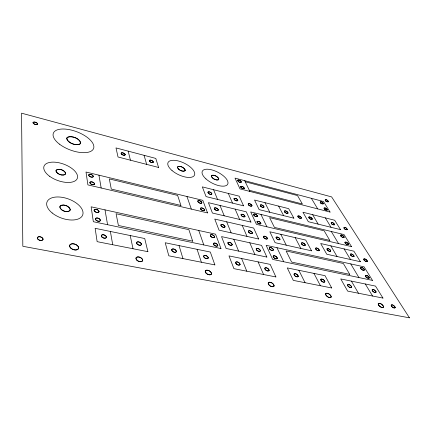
<?xml version="1.0" encoding="UTF-8"?>
<svg xmlns="http://www.w3.org/2000/svg" width="431" height="431" viewBox="0 0 431 431"><rect width="100%" height="100%" fill="white"/><g stroke="black" fill="none" stroke-linecap="round" stroke-linejoin="round"><path stroke-width="0.65" d="M249.317 190.281L302.352 203.982L297.509 195.566L245.217 181.763M325.335 217.887L331.024 227.299M344.1 248.924L350.511 259.527M365.305 283.991L372.583 296.027M311.36 198.314L317.706 208.895M331.267 231.485L338.518 243.563M350.737 263.912L358.926 277.553M312.642 214.692L318.148 224.136M330.825 245.859L337.042 256.515M351.4 281.125L358.468 293.242M278.625 206.115L283.636 215.656M295.17 237.626L300.838 248.428M313.957 273.405L320.427 285.731M264.968 202.672L269.763 212.246M280.818 234.319L286.254 245.169M298.845 270.291L305.062 282.698M244.695 180.675L249.867 191.418M260.949 214.439L266.897 226.792M276.95 247.685L283.717 261.741M228.317 193.438L232.519 203.098M235.137 209.121L239.62 219.422M242.222 225.408L247.001 236.398M249.781 242.788L254.893 254.538M258.088 261.892L263.578 274.515M213.582 189.721L217.531 199.413M219.993 205.463L224.212 215.807M226.663 221.814L231.161 232.859M233.78 239.28L238.596 251.101M241.613 258.498L246.791 271.196M186.957 196.504L191.332 209.105M198.761 230.488L203.777 244.932M197.086 249.323L201.374 262.237M179.048 245.605L182.959 258.6M144.089 155.327L146.653 164.378M128.169 151.13L130.437 160.197M130.205 235.541L133.028 248.741M110.374 231.452L112.728 244.738M98.941 175.175L101.177 188.002M104.992 209.865L107.578 224.707M395.125 307.298L394.99 307.836C393.428 308.305 391.402 306.77 391.213 305.186L391.973 304.809L393.433 305.363L395.125 307.298M218.258 209.822L218.124 210.35C216.701 210.98 214.466 209.832 214.266 208.27L214.67 207.887L216.006 207.974L217.493 208.776L218.258 209.822M348.485 244.075L348.361 244.512C347.003 244.851 345.166 243.682 344.945 242.292L346.497 242.238L348.485 244.075M214.616 236.824L214.46 237.433C212.946 238.235 210.463 236.915 210.323 235.197L210.479 234.922C211.966 234.146 214.04 235.348 214.616 236.824M66.805 138.179C67.775 143.324 75.619 146.007 80.118 143.873L80.57 143.13C79.482 138.028 71.815 135.415 67.284 137.446L66.805 138.179M257.409 216.023L257.269 216.507C255.885 217.025 253.8 215.883 253.611 214.396L254.004 214.056L255.281 214.196L256.687 215.01L257.409 216.023M252.383 232.859L252.232 233.392C250.772 234.006 248.531 232.756 248.385 231.161L248.806 230.779L250.158 230.903L251.639 231.765L252.383 232.859M251.936 205.565L251.79 206.023C250.433 206.487 248.401 205.415 248.208 203.96L248.601 203.637L249.861 203.793L251.241 204.59L251.936 205.565M376.015 291.884L375.859 292.396C374.334 292.811 372.298 291.372 372.158 289.804L372.95 289.46L374.394 290.015L376.015 291.884M98.99 211.443L98.968 211.815C97.675 213.431 94.136 212.004 94.087 209.994C95.386 208.448 98.376 209.73 98.99 211.443M244.237 188.169L244.086 188.589C242.782 188.972 240.827 188.002 240.638 186.607L242.249 186.494L243.58 187.259L244.237 188.169M330.669 250.772L330.512 251.241C329.101 251.629 327.124 250.395 326.967 248.913L327.371 248.612L328.632 248.843L329.995 249.738L330.669 250.772M141.443 244.151L141.416 244.544C140.097 246.268 136.482 244.619 136.541 242.551C137.85 240.907 140.921 242.367 141.443 244.151M324.807 281.486L324.624 282.041C323.067 282.596 320.847 281.125 320.772 279.471L320.933 279.234C322.463 278.695 324.311 280.037 324.807 281.486M328.417 201.525C324.344 203.017 324.559 196.655 328.417 201.525M279.956 239.189L279.778 239.695C278.329 240.196 276.179 238.957 276.072 237.395L276.503 237.05L277.833 237.233L279.261 238.122L279.956 239.189M232.142 244.522L231.943 245.11C230.407 245.815 227.945 244.479 227.897 242.75L228.069 242.491C229.588 241.813 231.625 243.019 232.142 244.522M273.346 249.781L273.157 250.319C271.654 250.885 269.386 249.565 269.321 247.927L269.779 247.556L271.164 247.733L272.64 248.649L273.346 249.781M176.392 251.3L176.354 251.677C175.002 253.272 171.592 251.548 171.689 249.56C173.025 248.04 175.923 249.571 176.392 251.3M125.232 154.627L124.322 155.279L122.765 154.928L121.45 154.045L121.143 153.15L121.623 152.816L123.04 152.93L124.532 153.673L125.232 154.627M305.229 245.002L305.029 245.465C303.596 245.859 301.511 244.641 301.447 243.106L301.894 242.804L303.208 243.046L304.588 243.951L305.229 245.002M260.852 223.36L260.653 223.829C259.241 224.271 257.081 223.123 257.016 221.577L257.469 221.265L258.805 221.464L260.205 222.331L260.852 223.36M208.211 257.813L208.162 258.174C206.778 259.624 203.545 257.857 203.68 255.944C205.054 254.554 207.785 256.127 208.211 257.813M218.786 178.94L218.415 179.765C215.769 180.497 212.402 178.746 211.373 176.225L211.766 175.406C214.412 174.706 217.741 176.43 218.786 178.94M65.641 173.3L65.55 173.952C62.813 176.511 57.21 174.318 55.982 170.999L56.089 170.347C58.858 167.848 64.375 170.013 65.641 173.3M106.446 237.088L106.387 237.486C104.981 239.183 101.183 237.632 101.35 235.439C102.761 233.834 105.951 235.181 106.446 237.088M211.826 193.81L211.621 194.268C210.242 194.704 208.038 193.691 207.963 192.151L208.426 191.843L209.773 192.016L211.179 192.829L211.826 193.81M383.525 306.759L383.229 307.432C381.123 307.896 378.278 305.908 378.256 303.704L378.499 303.429C380.595 302.971 382.922 304.792 383.525 306.759M204.596 210.026L204.364 210.533C202.915 211.066 200.539 209.945 200.523 208.297L201.018 207.947L202.451 208.108L203.928 208.965L204.596 210.026M100.412 220.257L100.348 220.629C98.947 222.175 95.31 220.72 95.445 218.619C96.862 217.149 99.9 218.425 100.412 220.257M43.057 239.14C42.254 241.672 37.729 240.299 37.298 238.036C38.122 235.525 42.604 236.894 43.057 239.14M153.285 162.013L153.242 162.266C151.971 163.133 149.816 162.051 149.293 160.698L149.347 160.451C150.618 159.594 152.757 160.666 153.285 162.013M277.262 258.131L277.009 258.654C275.474 259.144 273.119 257.797 273.2 256.1L273.717 255.761L275.167 256.003L276.632 256.984L277.262 258.131M367.341 261.116L366.835 261.579L365.558 261.234L364.26 260.286L363.759 259.058L364.583 258.859L365.957 259.451L367.341 261.116M319.339 250.239L319.096 250.67C317.674 250.966 315.578 249.764 315.6 248.224L316.467 247.965L317.906 248.525L319.339 250.239M224.982 226.717L224.912 227.002C223.56 228.026 220.78 226.528 220.893 224.831C222.261 223.851 224.573 225.208 224.982 226.717M217.779 245.438L217.703 245.756C216.287 246.936 213.264 245.293 213.464 243.461C214.891 242.335 217.413 243.801 217.779 245.438M185.19 170.17L185.077 170.649C182.539 172.195 178.418 170.029 177.475 167.363L177.599 166.894C180.153 165.38 184.215 167.519 185.19 170.17M37.535 123.896L37.475 124.16C36.096 125.087 33.656 124.187 33.02 122.695L33.085 122.431C34.469 121.515 36.888 122.409 37.535 123.896M267.403 238.462L267.139 238.936C265.679 239.334 263.395 238.122 263.476 236.495L263.993 236.193L265.404 236.452L266.811 237.389L267.403 238.462M70.226 209.622L70.048 210.36C67.08 213.2 60.76 210.856 59.834 206.988L60.033 206.25C63.034 203.486 69.24 205.781 70.226 209.622M323.465 203.658C318.972 204.908 319.899 198.691 323.465 203.658M354.045 256.213L353.517 256.671L352.219 256.321L350.92 255.367L350.451 254.145L351.303 253.956L352.687 254.549L354.045 256.213M298.198 276.212L297.902 276.729C296.323 277.171 293.926 275.738 294.104 273.997L294.319 273.787C295.898 273.373 297.843 274.639 298.198 276.212M312.27 218.986L311.758 219.406L310.514 219.099L309.264 218.237L308.806 217.116L309.625 216.933L310.956 217.466L312.27 218.986M240.04 264.413L239.943 264.736C238.456 265.895 235.396 264.128 235.709 262.253C237.206 261.154 239.744 262.711 240.04 264.413M301.355 217.984L300.816 218.409L299.545 218.097L298.284 217.224L297.843 216.093C299.13 215.5 300.951 216.701 301.355 217.984M344.132 237.142L343.599 237.54L342.343 237.19L341.099 236.285L340.673 235.154L341.508 235.003L342.844 235.585L344.132 237.142M274.057 285.812L273.917 286.243C271.853 287.746 267.818 285.209 268.308 282.698C270.377 281.281 273.717 283.512 274.057 285.812M78.744 248.121C76.977 251.941 69.844 249.398 69.531 245.6C71.352 241.839 78.372 244.35 78.744 248.121M244.953 216.4L244.873 216.648C243.52 217.418 241.403 216.168 241.037 214.73L241.123 214.482C242.481 213.722 244.582 214.967 244.953 216.4M94.529 183.999L94.427 184.306C92.972 185.368 90.268 184.279 89.842 182.555L89.95 182.254C91.41 181.209 94.093 182.286 94.529 183.999M93.311 176.468L93.209 176.764C91.765 177.766 89.125 176.715 88.694 175.029L88.802 174.738C90.246 173.747 92.864 174.787 93.311 176.468M269.079 270.35L268.976 270.652C267.473 271.665 264.559 269.898 264.893 268.087C266.412 267.128 268.82 268.685 269.079 270.35M369.254 277.855L368.645 278.307L367.282 277.893L365.962 276.858L365.553 275.576L366.485 275.414L367.929 276.082L369.254 277.855M334.607 224.594C329.677 225.796 331.143 219.25 334.607 224.594M237.788 200.404L237.702 200.636C236.382 201.309 234.356 200.156 233.99 198.766L234.076 198.54C235.401 197.872 237.411 199.02 237.788 200.404M211.513 273.777L211.341 274.245C209.24 275.959 204.725 273.459 205.404 270.743C207.516 269.149 211.244 271.271 211.513 273.777M260.34 250.837L260.232 251.111C258.762 251.963 256.445 250.535 256.186 248.929L256.3 248.655C257.776 247.82 260.071 249.231 260.34 250.837M351.54 287.116L351.437 287.375C349.94 288.059 347.844 286.507 347.575 284.972L347.677 284.713C349.18 284.04 351.26 285.581 351.54 287.116M327.296 209.908C322.48 210.937 323.977 204.844 327.296 209.908M142.726 260.534C141.152 263.255 135.997 260.927 135.943 258.083C137.548 255.405 142.634 257.711 142.726 260.534M263.95 206.972L263.853 207.187C262.533 207.758 260.588 206.621 260.259 205.248L260.356 205.037C261.682 204.472 263.61 205.603 263.95 206.972M331.159 296.911L330.992 297.282C328.885 298.317 325.852 296.124 325.599 293.904L325.766 293.533C327.878 292.525 330.884 294.696 331.159 296.911M201.837 202.802L201.724 203.049C200.323 203.771 198.071 202.618 197.791 201.078L197.91 200.835C199.311 200.124 201.546 201.266 201.837 202.802M347.235 229.443C342.133 230.353 344.035 224.125 347.235 229.443M287.989 213.011L287.886 213.21C286.561 213.674 284.681 212.564 284.395 211.201L284.508 211.007C285.828 210.549 287.698 211.648 287.989 213.011M364.314 269.941L364.195 270.151C362.757 270.598 360.839 269.262 360.602 267.802L360.72 267.592C362.159 267.155 364.066 268.486 364.314 269.941M241.252 182.044L241.144 182.232C239.868 182.685 237.982 181.699 237.68 180.368L237.788 180.18C239.07 179.732 240.945 180.713 241.252 182.044M409.45 317.825L22.827 246.284L21.55 113.175L331.633 196.913L409.45 317.825M147.887 251.677L97.131 241.656L95.138 228.311L144.73 238.532L147.887 251.677M214.875 264.898L168.817 255.809L165.208 242.755L210.317 252.049L214.875 264.898M275.894 276.944L233.914 268.658L228.985 255.895L270.183 264.386L275.894 276.944M331.714 287.962L293.29 280.376L287.272 267.91L325.055 275.695L331.714 287.962M382.96 298.08L347.661 291.108L340.754 278.932L375.53 286.098L382.96 298.08M220.963 248.547L93.338 221.712L91.14 206.821L215.554 234.178L220.963 248.547M372.486 280.403L272.683 259.419L266.142 245.304L364.066 266.843L372.486 280.403M192.673 241.166L118.39 225.472L116.101 213.738L188.891 229.675L192.673 241.166M349.735 274.353L291.615 262.075L286.109 250.961L343.356 263.492L349.735 274.353M266.859 257.065L226.113 248.466L221.523 236.597L261.536 245.363L266.859 257.065M258.643 239L219.034 230.149L214.751 219.067L253.66 228.047L258.643 239M311.565 250.826L275.097 242.675L269.844 231.781L305.73 240.067L311.565 250.826M360.429 261.741L326.741 254.215L320.68 243.515L353.878 251.181L360.429 261.741M207.532 212.898L87.902 184.894L86.006 172.034L202.802 200.345L207.532 212.898M351.491 246.597L256.429 224.346L250.686 211.95L344.024 234.577L351.491 246.597M180.923 205.436L111.29 189.074L109.312 178.919L177.626 195.421L180.923 205.436M329.796 240.417L274.445 227.412L269.601 217.633L324.155 230.811L329.796 240.417M250.95 222.084L212.418 213.038L208.41 202.662L246.279 211.815L250.95 222.084M243.547 205.808L206.066 196.601L202.317 186.882L239.167 196.17L243.547 205.808M293.845 218.161L259.16 209.644L254.532 200.043L288.689 208.652L293.845 218.161M340.512 229.626L308.321 221.717L302.95 212.246L334.693 220.246L340.512 229.626M330.049 212.074L239.992 188.875L235.008 178.111L323.503 201.53L330.049 212.074M158.581 167.46L118.029 156.997L115.993 147.919L155.801 158.419L158.581 167.46M372.578 290.952A2.279 0.991 35.1 0 0 375.907 292.347A2.279 0.991 35.1 0 0 373.758 289.68A2.279 0.991 35.1 0 0 372.578 290.952M348.059 286.092A2.306 1.04 34.5 0 0 351.437 287.375A2.306 1.04 34.5 0 0 349.169 284.67A2.306 1.04 34.5 0 0 348.059 286.092M378.822 305.417A3.136 1.39 35.9 0 0 383.369 307.308A3.136 1.39 35.9 0 0 380.384 303.575A3.136 1.39 35.9 0 0 378.822 305.417M391.682 306.387A2.327 1.007 36.1 0 0 395.038 307.788A2.327 1.007 36.1 0 0 392.781 305.024A2.327 1.007 36.1 0 0 391.682 306.387M326.219 295.51A3.216 1.541 34.4 0 0 330.992 297.282A3.216 1.541 34.4 0 0 327.916 293.446A3.216 1.541 34.4 0 0 326.219 295.51M321.278 280.786A2.338 1.094 33.6 0 0 324.721 281.933A2.338 1.094 33.6 0 0 322.329 279.207A2.338 1.094 33.6 0 0 321.278 280.786M294.518 275.393A2.37 1.148 32.6 0 0 298.074 276.578A2.37 1.148 32.6 0 0 295.731 273.809A2.37 1.148 32.6 0 0 294.518 275.393M268.793 284.697A3.319 1.708 32.2 0 0 273.852 286.335A3.319 1.708 32.2 0 0 270.679 282.402A3.319 1.708 32.2 0 0 268.793 284.697M265.324 269.601A2.408 1.207 31.4 0 0 268.976 270.652A2.408 1.207 31.4 0 0 266.498 267.866A2.408 1.207 31.4 0 0 265.324 269.601M236.204 263.826A2.457 1.266 30.1 0 0 239.943 264.736A2.457 1.266 30.1 0 0 237.325 261.94A2.457 1.266 30.1 0 0 236.204 263.826M205.975 272.995A3.448 1.886 29 0 0 211.341 274.245A3.448 1.886 29 0 0 207.785 270.264A3.448 1.886 29 0 0 205.975 272.995M204.17 257.377A2.505 1.331 28.4 0 0 208.081 258.325A2.505 1.331 28.4 0 0 205.506 255.481A2.505 1.331 28.4 0 0 204.17 257.377M172.238 251.036A2.564 1.39 26.6 0 0 176.274 251.844A2.564 1.39 26.6 0 0 173.542 248.994A2.564 1.39 26.6 0 0 172.238 251.036M137.155 244.065A2.64 1.46 24.5 0 0 141.341 244.722A2.64 1.46 24.5 0 0 138.437 241.877A2.64 1.46 24.5 0 0 137.155 244.065M102.002 237.077A2.721 1.519 22.2 0 0 106.344 237.578A2.721 1.519 22.2 0 0 103.251 234.75A2.721 1.519 22.2 0 0 102.002 237.077M136.826 260.092A3.631 2.074 24.7 0 0 142.591 260.922A3.631 2.074 24.7 0 0 138.583 256.946A3.631 2.074 24.7 0 0 136.826 260.092M70.899 248.202A4.811 2.796 20.3 0 0 78.604 248.655A4.811 2.796 20.3 0 0 72.904 243.779A4.811 2.796 20.3 0 0 70.899 248.202M38.203 239.48A2.974 1.724 18 0 0 42.981 239.588A2.974 1.724 18 0 0 39.35 236.716A2.974 1.724 18 0 0 38.203 239.48M96.183 220.268A2.651 1.428 21.8 0 0 100.348 220.629A2.651 1.428 21.8 0 0 97.158 217.989A2.651 1.428 21.8 0 0 96.183 220.268M94.836 211.508A2.608 1.379 21.7 0 0 98.941 211.901A2.608 1.379 21.7 0 0 95.806 209.321A2.608 1.379 21.7 0 0 94.836 211.508M61.595 209.746A5.425 2.904 19.9 0 0 70.124 210.183A5.425 2.904 19.9 0 0 63.368 205.037A5.425 2.904 19.9 0 0 61.595 209.746M90.575 183.762A2.473 1.228 21.5 0 0 94.47 184.236A2.473 1.228 21.5 0 0 91.512 181.85A2.473 1.228 21.5 0 0 90.575 183.762M89.411 176.204A2.441 1.185 21.5 0 0 93.247 176.694A2.441 1.185 21.5 0 0 90.343 174.361A2.441 1.185 21.5 0 0 89.411 176.204M57.598 173.257A5.064 2.489 19.9 0 0 65.55 173.952A5.064 2.489 19.9 0 0 59.295 169.286A5.064 2.489 19.9 0 0 57.598 173.257M69.159 141.982A7.322 3.286 20.8 0 0 80.5 143.329A7.322 3.286 20.8 0 0 71.374 136.729A7.322 3.286 20.8 0 0 69.159 141.982M33.828 123.735A2.365 1.034 19.3 0 0 37.502 124.101A2.365 1.034 19.3 0 0 34.502 122.065A2.365 1.034 19.3 0 0 33.828 123.735M178.655 169.221A4.186 1.837 25.6 0 0 185.077 170.649A4.186 1.837 25.6 0 0 180.266 166.468A4.186 1.837 25.6 0 0 178.655 169.221M149.934 161.641A2.15 0.959 24.3 0 0 153.242 162.266A2.15 0.959 24.3 0 0 150.699 160.17A2.15 0.959 24.3 0 0 149.934 161.641M121.811 154.373A2.203 0.986 23 0 0 125.195 154.891A2.203 0.986 23 0 0 122.501 152.806A2.203 0.986 23 0 0 121.811 154.373M241.193 187.69A2.01 0.857 28.2 0 0 244.199 188.46A2.01 0.857 28.2 0 0 241.893 186.381A2.01 0.857 28.2 0 0 241.193 187.69M238.241 181.365A1.983 0.835 28 0 0 241.215 182.146A1.983 0.835 28 0 0 238.946 180.11A1.983 0.835 28 0 0 238.241 181.365M212.456 177.911A4.073 1.756 27.1 0 0 218.668 179.517A4.073 1.756 27.1 0 0 214.121 175.352A4.073 1.756 27.1 0 0 212.456 177.911M325.674 200.851A1.853 0.706 30.9 0 0 328.379 201.767A1.853 0.706 30.9 0 0 326.321 199.812A1.853 0.706 30.9 0 0 325.674 200.851M320.669 202.926A1.88 0.727 30.9 0 0 323.417 203.852A1.88 0.727 30.9 0 0 321.348 201.864A1.88 0.727 30.9 0 0 320.669 202.926M324.468 209.127A1.902 0.749 31.2 0 0 327.248 210.053A1.902 0.749 31.2 0 0 325.141 208.022A1.902 0.749 31.2 0 0 324.468 209.127M344.304 228.543A1.966 0.781 32.2 0 0 347.181 229.588A1.966 0.781 32.2 0 0 345.096 227.444A1.966 0.781 32.2 0 0 344.304 228.543M331.628 223.737A1.972 0.792 31.8 0 0 334.537 224.793A1.972 0.792 31.8 0 0 332.479 222.649A1.972 0.792 31.8 0 0 331.628 223.737M309.269 218.242A1.999 0.824 31.1 0 0 312.211 219.201A1.999 0.824 31.1 0 0 310.04 217.041A1.999 0.824 31.1 0 0 309.269 218.242M341.104 236.29A2.02 0.824 32.4 0 0 344.062 237.352A2.02 0.824 32.4 0 0 341.928 235.127A2.02 0.824 32.4 0 0 341.104 236.29M345.441 243.364A2.053 0.846 32.7 0 0 348.437 244.425A2.053 0.846 32.7 0 0 346.26 242.147A2.053 0.846 32.7 0 0 345.441 243.364M364.184 260.205A2.107 0.873 33.7 0 0 367.255 261.401A2.107 0.873 33.7 0 0 365.127 259.02A2.107 0.873 33.7 0 0 364.184 260.205M350.845 255.287A2.112 0.884 33.3 0 0 353.953 256.493A2.112 0.884 33.3 0 0 351.852 254.118A2.112 0.884 33.3 0 0 350.845 255.287M327.447 250.05A2.139 0.927 32.6 0 0 330.599 251.149A2.139 0.927 32.6 0 0 328.384 248.746A2.139 0.927 32.6 0 0 327.447 250.05M361.076 268.885A2.166 0.921 34 0 0 364.238 270.108A2.166 0.921 34 0 0 362.056 267.629A2.166 0.921 34 0 0 361.076 268.885M365.967 276.864A2.203 0.943 34.4 0 0 369.173 278.097A2.203 0.943 34.4 0 0 366.943 275.549A2.203 0.943 34.4 0 0 365.967 276.864M273.674 257.458A2.317 1.115 31.3 0 0 277.165 258.498A2.317 1.115 31.3 0 0 274.757 255.852A2.317 1.115 31.3 0 0 273.674 257.458M269.806 249.177A2.279 1.083 30.9 0 0 273.254 250.212A2.279 1.083 30.9 0 0 270.894 247.636A2.279 1.083 30.9 0 0 269.806 249.177M263.912 237.756A2.23 1.045 30.3 0 0 267.301 238.796A2.23 1.045 30.3 0 0 265.006 236.307A2.23 1.045 30.3 0 0 263.912 237.756M248.929 232.384A2.241 1.056 29.6 0 0 252.318 233.284A2.241 1.056 29.6 0 0 249.888 230.822A2.241 1.056 29.6 0 0 248.929 232.384M256.693 250.055A2.322 1.126 30.4 0 0 260.232 251.111A2.322 1.126 30.4 0 0 257.867 248.488A2.322 1.126 30.4 0 0 256.693 250.055M228.419 244.065A2.365 1.18 29.1 0 0 232.045 244.991A2.365 1.18 29.1 0 0 229.545 242.357A2.365 1.18 29.1 0 0 228.419 244.065M221.351 226.13A2.284 1.104 28.4 0 0 224.874 227.067A2.284 1.104 28.4 0 0 222.482 224.573A2.284 1.104 28.4 0 0 221.351 226.13M210.926 236.522A2.37 1.191 28.2 0 0 214.552 237.303A2.37 1.191 28.2 0 0 211.917 234.717A2.37 1.191 28.2 0 0 210.926 236.522M213.927 244.883A2.408 1.228 28.5 0 0 217.66 245.826A2.408 1.228 28.5 0 0 215.155 243.132A2.408 1.228 28.5 0 0 213.927 244.883M257.533 222.795A2.16 0.986 29.6 0 0 260.787 223.684A2.16 0.986 29.6 0 0 258.422 221.335A2.16 0.986 29.6 0 0 257.533 222.795M254.139 215.516A2.133 0.959 29.3 0 0 257.35 216.41A2.133 0.959 29.3 0 0 255.028 214.115A2.133 0.959 29.3 0 0 254.139 215.516M248.714 205.037A2.085 0.921 28.9 0 0 251.876 205.937A2.085 0.921 28.9 0 0 249.614 203.712A2.085 0.921 28.9 0 0 248.714 205.037M234.583 199.801A2.096 0.932 28.3 0 0 237.734 200.582A2.096 0.932 28.3 0 0 235.348 198.384A2.096 0.932 28.3 0 0 234.583 199.801M241.575 215.737A2.166 0.991 28.9 0 0 244.873 216.648A2.166 0.991 28.9 0 0 242.54 214.309A2.166 0.991 28.9 0 0 241.575 215.737M214.837 209.444A2.209 1.034 27.7 0 0 218.205 210.242A2.209 1.034 27.7 0 0 215.742 207.898A2.209 1.034 27.7 0 0 214.837 209.444M208.48 193.314A2.139 0.97 27.1 0 0 211.756 194.128A2.139 0.97 27.1 0 0 209.391 191.903A2.139 0.97 27.1 0 0 208.48 193.314M198.341 202.177A2.22 1.04 26.9 0 0 201.767 202.996A2.22 1.04 26.9 0 0 199.337 200.663A2.22 1.04 26.9 0 0 198.341 202.177M201.051 209.563A2.252 1.072 27.1 0 0 204.515 210.376A2.252 1.072 27.1 0 0 202.042 207.99A2.252 1.072 27.1 0 0 201.051 209.563M298.29 217.229A2.02 0.851 30.7 0 0 301.291 218.199A2.02 0.851 30.7 0 0 299.119 216.017A2.02 0.851 30.7 0 0 298.29 217.229M284.88 212.181A2.026 0.862 30.2 0 0 287.924 213.167A2.026 0.862 30.2 0 0 285.78 210.98A2.026 0.862 30.2 0 0 284.88 212.181M260.793 206.255A2.058 0.894 29.3 0 0 263.891 207.139A2.058 0.894 29.3 0 0 261.622 204.946A2.058 0.894 29.3 0 0 260.793 206.255M316.031 249.425A2.16 0.954 32.3 0 0 319.247 250.546A2.16 0.954 32.3 0 0 317.038 248.105A2.16 0.954 32.3 0 0 316.031 249.425M301.872 244.248A2.166 0.97 31.7 0 0 305.126 245.379A2.166 0.97 31.7 0 0 302.955 242.944A2.166 0.97 31.7 0 0 301.872 244.248M276.557 238.575A2.203 1.013 30.7 0 0 279.87 239.593A2.203 1.013 30.7 0 0 277.575 237.142A2.203 1.013 30.7 0 0 276.557 238.575M49.597 176.268A17.73 8.722 19.9 0 0 77.294 178.429A17.73 8.722 19.9 0 0 55.082 162.196A17.73 8.722 19.9 0 0 49.597 176.268M52.183 212.979A18.991 10.172 19.8 0 0 82.493 215.462A18.991 10.172 19.8 0 0 59.871 197.048A18.991 10.172 19.8 0 0 52.183 212.979M205.959 178.913A14.261 6.142 27.1 0 0 227.633 184.344A14.261 6.142 27.1 0 0 211.492 169.798A14.261 6.142 27.1 0 0 205.959 178.913M172.028 170.541A14.654 6.433 25.6 0 0 194.408 175.336A14.654 6.433 25.6 0 0 177.351 160.736A14.654 6.433 25.6 0 0 172.028 170.541M59.456 144.143A21.523 9.676 20.8 0 0 93.328 149.051A21.523 9.676 20.8 0 0 67.608 129.348A21.523 9.676 20.8 0 0 59.456 144.143"/></g></svg>
